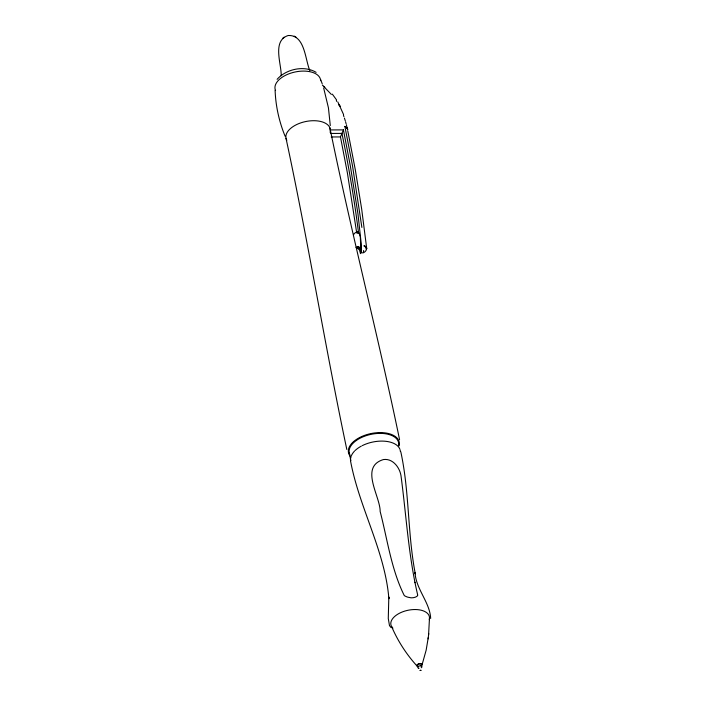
<?xml version="1.0" encoding="UTF-8"?>
<svg xmlns="http://www.w3.org/2000/svg" width="706" height="706" viewBox="0 0 706 706"><rect width="100%" height="100%" fill="white"/><g stroke="black" fill="none" stroke-linecap="round" stroke-linejoin="round"><path stroke-width="1.06" d="M330.637 133.443L341.942 133.408A1777.999 1397.253 22.7 0 1 358.471 232.195C358.577 234.004 357.968 231.259 357.898 232.839L357.933 232.23L358.93 232.768L360.316 236.863L360.934 252.722L363.14 252.863A8.154 6.407 22.7 0 0 366.696 248.406L361.657 208.932L355.25 169.475L347.793 130.928M429.504 617.653L428.568 635.056M357.898 232.839C357.589 230.659 353.68 233.465 353.538 234.869M363.661 250.48L363.44 252.148M356.027 247.303C356.477 248.441 361.004 249.986 360.086 248.618M360.139 249.209L360.06 247.321L360.678 247.162L360.139 249.209L359.945 247.347L357.748 247.462L357.483 246.835L358.348 248.097L358.118 246.456L358.807 247.885L359.945 247.347L359.954 248.997M417.723 595.149C408.483 555.966 406.294 515.424 400.973 475.562C399.605 467.284 392.615 458.15 383.376 459.571C359.257 466.887 380.331 496.292 380.146 511.453C387.417 539.455 391.292 569.521 404.256 595.511A7.016 4.898 -15.4 0 0 405.897 596.42L406.312 596.632A8.534 5.913 -1.4 0 0 409.242 597.452C411.872 598.6 417.458 597.064 417.634 595.405M420.079 670.453L420.979 670.329M422.011 664.964L426.142 650.208L428.286 637.43M428.118 638.877L428.745 633.485M420.158 670.418L420.917 670.276M357.642 232.803C358.727 232.009 356.971 231.542 357.183 232.689L357.571 232.15M430.678 618.482C429.954 602.403 415.86 589.131 415.022 572.46L415.313 573.863C407.459 533.542 409.551 491.95 400.787 451.734M356.733 233.033L347.387 172.891L340.469 136.929L343.416 129.886L330.055 129.93M357.404 232.751L357.801 232.212M309.899 70.688C305.08 59.878 305.063 34.629 288.172 35.503C271.907 40.701 281.526 64.034 281.209 75.736M277.096 79.337C286.071 69.135 303.951 65.014 316.12 72.347M282.7 38.327L283.371 37.771M283.547 37.63L284.103 37.171M366.061 248.777L366.696 248.318L366.282 247.524L363.952 245.741L365.02 246.685L365.028 245.988L365.329 246.809A6.707 4.059 -37.4 0 1 366.696 248.406A6.707 1.633 -22.7 0 1 366.026 248.856M358.074 248.185L359.063 248.424M331.22 136.964L340.469 136.929M360.192 249.086C357.06 248.962 362.125 250.171 360.281 247.259M358.224 248.203L359.01 248.335M357.642 248.071L357.157 247.603L358.154 248.574L357.81 248.124M344.89 126.506L345.834 126.956L344.863 126.356L352.523 165.884L361.878 227.447M294.199 36.121L295.982 37.153M414.916 582.194L415.049 582.732M357.933 232.23L358.533 232.83M322.351 85.073L331.352 94.427M323.542 86.22L324.813 87.27M417.131 666.12C406.515 654.471 397.831 641.066 391.618 626.584M391.106 627.634L389.571 625.71M332.332 94.127L336.585 99.952M336.285 100.64L336.762 101.435M337.839 101.964L343.593 114.584M338.527 104.462L338.951 105.203M339.392 104.717L340.266 106.429M285.109 136.232C279.144 121.67 275.675 106.076 275.111 90.342M389.474 625.542L388.274 618.491L388.821 597.082L388.891 598.679C384.955 550.724 359.292 507.993 350.555 461.009L350.432 458.415M320.656 79.61L322.236 83.793M343.46 115.325L343.928 116.675M359.116 247.374L359.857 249.183M344.413 118.061L345.305 120.876M346.814 449.475C324.998 346.099 308.195 241.593 286.001 138.244M323.666 88.021L328.431 107.815L330.293 125.589M359.628 249.112L359.169 247.365M345.578 121.847L346.125 123.779M346.372 124.777L346.875 126.762M358.674 247.374L358.807 247.885M347.105 127.786L347.564 129.833M329.923 127.901C351.147 232.274 378.081 335.465 399.587 439.732M349.249 452.925L350.864 460.647M343.416 129.886L350.335 165.848L357.951 213.821L361.26 243.932L361.41 251.08L360.501 253.622L359.16 248.962M350.758 458.168A25.204 13.714 -11.8 0 1 351.129 456.464M351.447 455.599A25.204 13.714 -11.8 0 1 354.483 451.152M355.092 450.543A25.204 13.714 -11.8 0 1 361.348 446.113M362.275 445.627A25.204 13.714 -11.8 0 1 399.843 449.104M400.099 449.89A25.204 13.714 -11.8 0 1 400.355 451.513M392.915 628.199A19.653 10.696 -11.8 0 1 407.08 610.469A19.653 10.696 -11.8 0 1 429.283 619.63M275.561 90.536A23.21 12.629 -11.8 0 1 294.852 72.047A23.21 12.629 -11.8 0 1 320.656 80.678M286.812 140.317A22.601 12.293 -11.8 0 1 306.572 121.37A22.601 12.293 -11.8 0 1 330.117 132.322M349.77 454.496A25.204 13.714 -11.8 0 1 372.194 434.119A25.204 13.714 -11.8 0 1 398.634 445.477M350.467 456.508A25.91 14.094 -11.8 0 1 370.544 433.652A25.91 14.094 -11.8 0 1 399.049 445.892M418.481 666.614A2.639 1.438 -11.8 0 1 417.22 664.681A2.639 1.438 -11.8 0 1 421.138 663.764A2.639 1.438 -11.8 0 1 421.111 665.987M417.573 665.926A2.136 1.165 -11.8 0 1 418.243 664.32A2.136 1.165 -11.8 0 1 420.997 664.09A2.136 1.165 -11.8 0 1 421.058 665.634M418.331 666.279A2.136 1.165 -11.8 0 1 417.775 666.076M418.429 668.123A2.136 1.165 -11.8 0 1 418.358 666.429A2.136 1.165 -11.8 0 1 421.394 666.023A2.136 1.165 -11.8 0 1 421.2 667.752M419.073 668.255A2.136 1.165 -11.8 0 1 418.729 668.203M357.492 247.497L357.086 247.012L357.492 247.497M357.298 247.965L356.857 247.559L357.298 247.965M346.611 127.512L346.672 128.033L346.611 127.512M346.928 127.812L347.025 128.536L346.928 127.812M347.652 129.595L347.476 128.527L347.652 129.657"/></g></svg>
